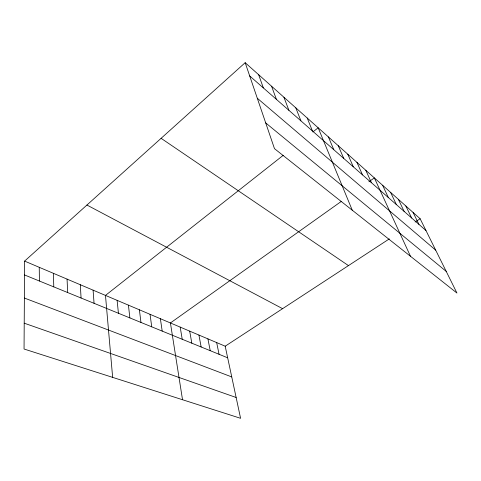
<?xml version="1.0" encoding="UTF-8"?>
<svg xmlns="http://www.w3.org/2000/svg" width="481" height="481" viewBox="0 0 481 481"><rect width="100%" height="100%" fill="white"/><g stroke="black" fill="none" stroke-linecap="round" stroke-linejoin="round"><path stroke-width="0.72" d="M24.603 261.099L24.05 349.02L240.584 418.308L225.192 346.2L24.603 261.099L245.178 62.692L420.135 218.741L456.95 293.055L274.477 148.653L245.178 62.692M283.249 155.309L105.477 295.406L112.644 377.369M312.866 131.962L318.163 127.79L352.26 210.209M341.354 201.365L170.424 322.961L182.521 399.729M368.903 181.77L374.344 177.898L410.497 256.295M225.192 346.2L389.291 238.907M415.121 222.018L420.135 218.741M24.212 323.178L236.135 397.486M24.369 298.04L231.752 376.93M24.519 274.952L227.669 357.798M86.929 205.038L282.587 308.67M161.105 138.324L348.466 265.602M265.704 122.908L446.212 271.38M257.299 98.244L435.696 250.156M249.693 75.938L425.986 230.555M413.101 212.47L418.939 224.374M405.844 205.994L411.664 217.995M398.346 199.308L404.148 211.399M390.608 192.406L396.38 204.593M382.611 185.275L388.353 197.547M365.788 170.268L371.446 182.72M356.932 162.374L362.542 174.91M347.763 154.191L353.313 166.817M338.251 145.713L343.735 158.417M328.397 136.917L333.802 149.705M307.209 118.019L312.434 130.964M295.809 107.852L300.92 120.863M283.934 97.264L288.925 110.341M271.561 86.225L276.413 99.369M258.658 74.717L263.347 87.909M216.666 342.58L219.065 354.293M207.912 338.871L210.233 350.691M198.924 335.053L201.154 346.987M189.682 331.132L191.823 343.181M180.189 327.104L182.227 339.267M160.377 318.699L162.199 331.102M150.036 314.315L151.737 326.833M139.388 309.794L140.963 322.444M128.427 305.146L129.864 317.917M117.123 300.348L118.422 313.245M93.092 290.151L94.06 303.313M80.297 284.728L81.079 298.022M67.069 279.118L67.659 292.55M53.397 273.316L53.776 286.886M39.25 267.31L39.406 281.024"/></g></svg>
